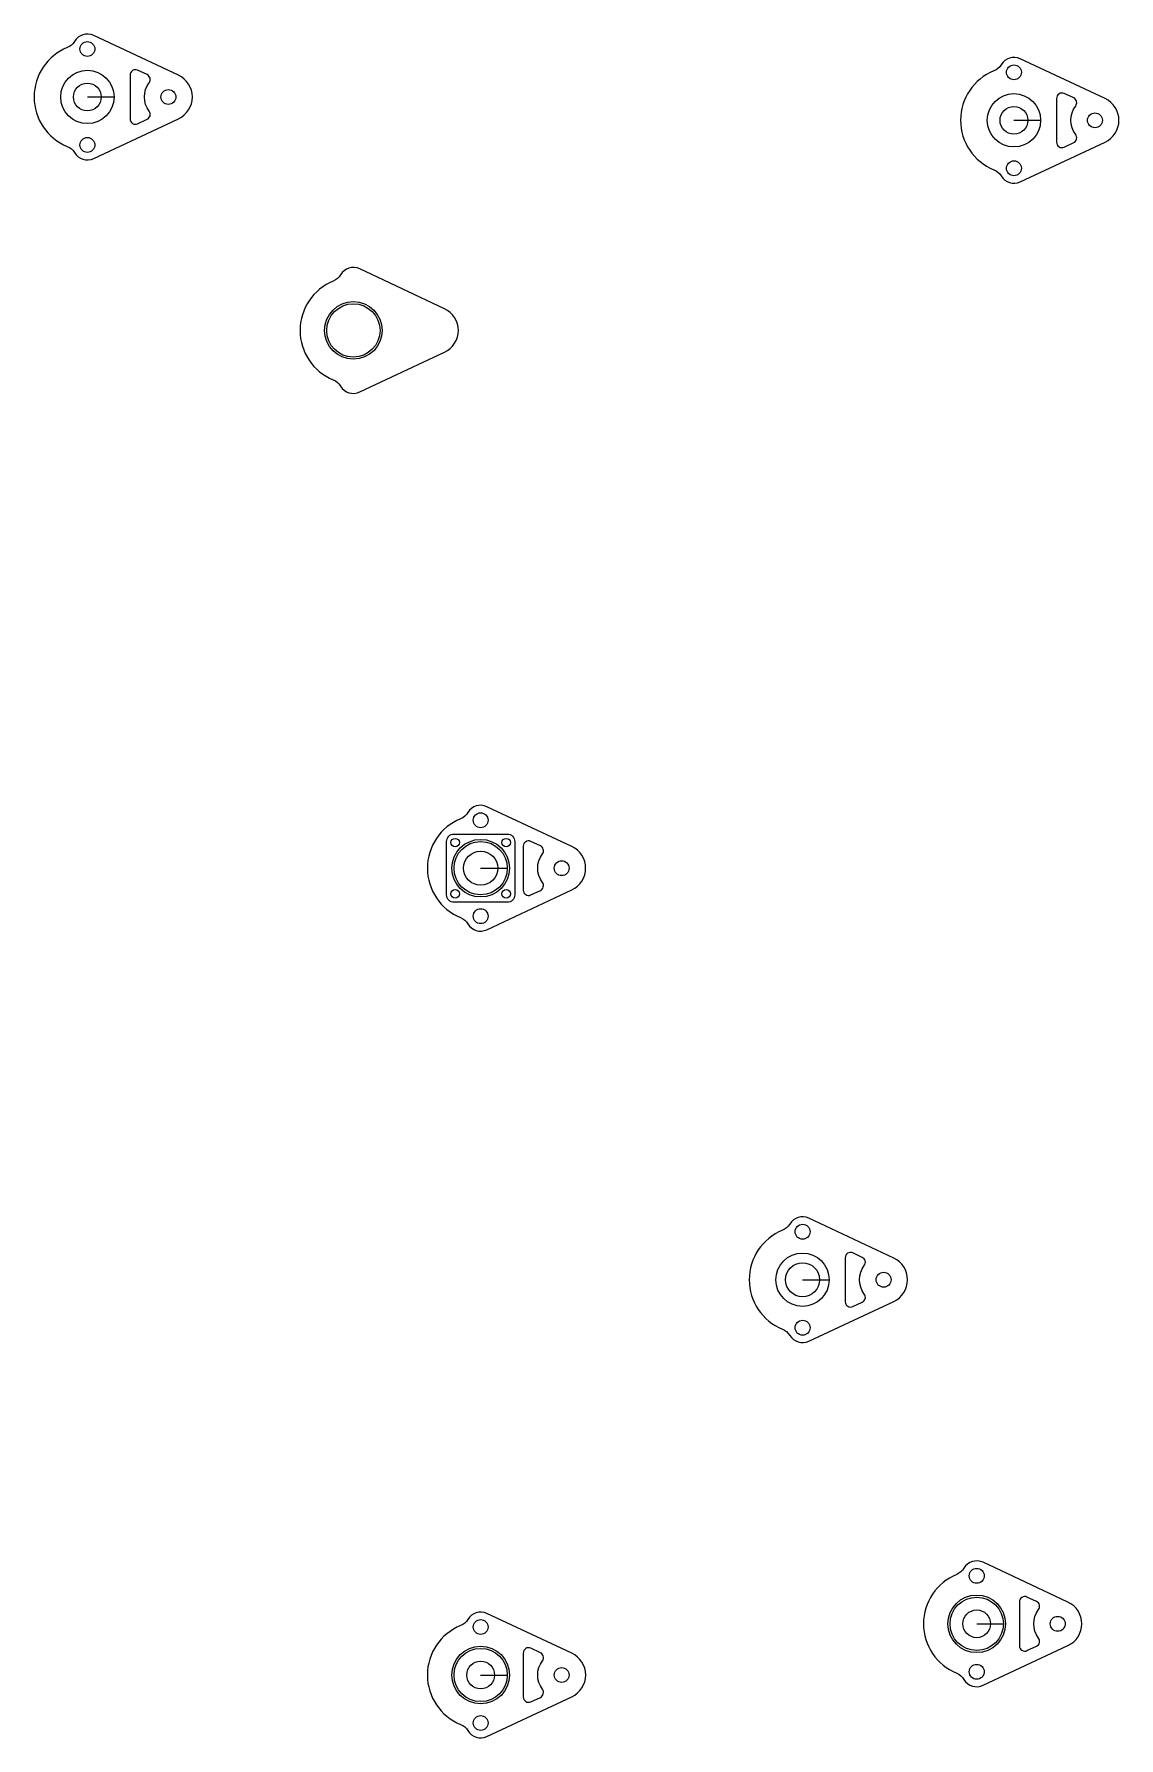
# Model space of a CAD drawing. Header units: millimetres. Extents: x 2200 to 3386, y 1692 to 3461.
# Drawn here: x 2877 to 3386, y 2662 to 3461 of the extents above.
import ezdxf

# ---------------------------------------------------------------- set-up
doc = ezdxf.new("R2010")
doc.units = ezdxf.units.MM

msp = doc.modelspace()

# ---------------------------------------------------------------- linework, layer by layer
for p, q in [((2901.81, 3431.17, -36.5), (2914.31, 3431.17, -36.5)), ((2901.81, 3431.17, -16), (2901.81, 3431.17, -2.5)), ((2901.81, 3431.17, -2.5), (2901.81, 3431.17)), ((3336.33, 3420.23, -36.5), (3348.83, 3420.23, -36.5)), ((3336.33, 3420.23, -16), (3336.33, 3420.23, -2.5)), ((3336.33, 3420.23, -2.5), (3336.33, 3420.23)), ((3086.25, 3069.57, 3.5), (3098.75, 3069.57, 3.5)), ((3086.25, 3069.57, 24), (3086.25, 3069.57, 37.5)), ((3086.25, 3069.57, 37.5), (3086.25, 3069.57, 40)), ((3237.21, 2876.61, 3.5), (3249.71, 2876.61, 3.5)), ((3318.9, 2715.28, -36.5), (3331.4, 2715.28, -36.5)), ((3318.9, 2715.28, -16), (3318.9, 2715.28, -2.5)), ((3318.9, 2715.28, -2.5), (3318.9, 2715.28)), ((3086.25, 2691.28, 3.5), (3098.75, 2691.28, 3.5)), ((3086.25, 2691.28, 24), (3086.25, 2691.28, 37.5)), ((3086.25, 2691.28, 37.5), (3086.25, 2691.28, 40))]:
    msp.add_line(p, q)
for points, elevation in [([(2895.79, 3405.09, 0.385848), (2904.78, 3402.33), (2944.58, 3420.98, 0.635753), (2944.58, 3441.35), (2904.78, 3460.01, 0.385848), (2895.79, 3457.24, -0.163728), (2892.41, 3454.33, 0.673305), (2892.41, 3408, -0.163728)], -40), ([(2925.37, 3418.6), (2929.84, 3420.7, 0.474498), (2930.78, 3424.45, -0.331148), (2930.78, 3437.88, 0.474498), (2929.84, 3441.64), (2925.37, 3443.73, 0.549229), (2921.81, 3441.47), (2921.81, 3431.17), (2921.81, 3420.87, 0.549229)], -40), ([(3330.31, 3394.16, 0.385848), (3339.3, 3391.39), (3379.11, 3410.04, 0.635753), (3379.11, 3430.42), (3339.3, 3449.07, 0.385848), (3330.31, 3446.31, -0.163728), (3326.93, 3443.39, 0.673305), (3326.93, 3397.07, -0.163728)], -40), ([(3359.89, 3407.67), (3364.36, 3409.76, 0.474498), (3365.31, 3413.52, -0.331148), (3365.31, 3426.94, 0.474498), (3364.36, 3430.7), (3359.89, 3432.79, 0.549229), (3356.33, 3430.53), (3356.33, 3420.23), (3356.33, 3409.93, 0.549229)], -40), ([(3020.53, 3295.63, 0.385848), (3029.52, 3292.87), (3069.32, 3311.52, 0.635753), (3069.32, 3331.89), (3029.52, 3350.55, 0.385848), (3020.53, 3347.78, -0.163728), (3017.15, 3344.87, 0.673305), (3017.15, 3298.54, -0.163728)], -37.5), ([(3102.25, 3082.07), (3102.25, 3057.07, -0.414214), (3098.75, 3053.57), (3073.75, 3053.57, -0.414214), (3070.25, 3057.07), (3070.25, 3082.07, -0.414214), (3073.75, 3085.57), (3086.25, 3085.57), (3098.75, 3085.57, -0.414214)], 40), ([(3312.89, 2689.2, 0.385848), (3321.87, 2686.44), (3361.68, 2705.09, 0.635753), (3361.68, 2725.47), (3321.87, 2744.12, 0.385848), (3312.89, 2741.35, -0.163728), (3309.5, 2738.44, 0.673305), (3309.5, 2692.12, -0.163728)], -40), ([(3342.46, 2702.72), (3346.93, 2704.81, 0.474498), (3347.88, 2708.56, -0.331148), (3347.88, 2721.99, 0.474498), (3346.93, 2725.75), (3342.46, 2727.84, 0.549229), (3338.9, 2725.58), (3338.9, 2715.28), (3338.9, 2704.98, 0.549229)], -40)]:
    msp.add_lwpolyline(points, format="xyb", close=True, dxfattribs=dict(elevation=elevation))
for points in [[(3080.23, 3043.5, 0.385848), (3089.22, 3040.73), (3129.02, 3059.39, 0.635753), (3129.02, 3079.76), (3089.22, 3098.41, 0.385848), (3080.23, 3095.65, -0.163728), (3076.85, 3092.74, 0.673305), (3076.85, 3046.41, -0.163728)], [(3109.81, 3057.01), (3114.28, 3059.1, 0.474498), (3115.22, 3062.86, -0.331148), (3115.22, 3076.29, 0.474498), (3114.28, 3080.04), (3109.81, 3082.14, 0.549229), (3106.25, 3079.87), (3106.25, 3069.57), (3106.25, 3059.27, 0.549229)], [(3231.19, 2850.54, 0.385848), (3240.18, 2847.77), (3279.98, 2866.42, 0.635753), (3279.98, 2886.8), (3240.18, 2905.45, 0.385848), (3231.19, 2902.69, -0.163728), (3227.8, 2899.78, 0.673305), (3227.8, 2853.45, -0.163728)], [(3260.77, 2864.05), (3265.24, 2866.14, 0.474498), (3266.18, 2869.9, -0.331148), (3266.18, 2883.33, 0.474498), (3265.24, 2887.08), (3260.77, 2889.18, 0.549229), (3257.21, 2886.91), (3257.21, 2876.61), (3257.21, 2866.31, 0.549229)], [(3080.23, 2665.2, 0.385848), (3089.22, 2662.44), (3129.02, 2681.09, 0.635753), (3129.02, 2701.47), (3089.22, 2720.12, 0.385848), (3080.23, 2717.35, -0.163728), (3076.85, 2714.44, 0.673305), (3076.85, 2668.12, -0.163728)], [(3109.81, 2678.72), (3114.28, 2680.81, 0.474498), (3115.22, 2684.57, -0.331148), (3115.22, 2697.99, 0.474498), (3114.28, 2701.75), (3109.81, 2703.84, 0.549229), (3106.25, 2701.58), (3106.25, 2691.28), (3106.25, 2680.98, 0.549229)]]:
    msp.add_lwpolyline(points, format="xyb", close=True)
for centre, radius in [((2901.81, 3453.67, -40), 3.5), ((2901.81, 3431.17, -40), 12.5), ((2901.81, 3431.17, -36.5), 12.5), ((3336.33, 3442.73, -40), 3.5), ((2901.81, 3431.17, -16), 6.5), ((2939.81, 3431.17, -40), 3.5), ((3336.33, 3420.23, -40), 12.5), ((3336.33, 3420.23, -36.5), 12.5), ((3336.33, 3420.23, -16), 6.5), ((3374.33, 3420.23, -40), 3.5), ((2901.81, 3408.67, -40), 3.5), ((3336.33, 3397.73, -40), 3.5), ((3026.55, 3321.71, 2.5), 13.5), ((3026.55, 3321.71), 13.5), ((3026.55, 3321.71, -37.5), 12.5), ((3026.55, 3321.71, -34), 12.5), ((3086.25, 3092.07), 3.5), ((3074.25, 3081.57, 40), 2), ((3086.25, 3069.57, 40), 13.5), ((3086.25, 3069.57), 12.5), ((3086.25, 3069.57, 3.5), 12.5), ((3086.25, 3069.57, 3.5), 8), ((3098.25, 3081.57, 40), 2), ((3124.25, 3069.57), 3.5), ((3074.25, 3057.57, 40), 2), ((3098.25, 3057.57, 40), 2), ((3086.25, 3047.07), 3.5), ((3237.21, 2899.11), 3.5), ((3237.21, 2876.61), 12.5), ((3237.21, 2876.61, 3.5), 12.5), ((3237.21, 2876.61, 3.5), 8), ((3275.21, 2876.61), 3.5), ((3237.21, 2854.11), 3.5), ((3318.9, 2737.78, -40), 3.5), ((3318.9, 2715.28), 13.5), ((3318.9, 2715.28, -2.5), 13.5), ((3318.9, 2715.28, -40), 12.5), ((3318.9, 2715.28, -36.5), 12.5), ((3086.25, 2713.78), 3.5), ((3318.9, 2715.28, -16), 6.5), ((3356.9, 2715.28, -40), 3.5), ((3086.25, 2691.28, 40), 13.5), ((3086.25, 2691.28, 37.5), 13.5), ((3086.25, 2691.28), 12.5), ((3086.25, 2691.28, 3.5), 12.5), ((3086.25, 2691.28, 24), 6.5), ((3124.25, 2691.28), 3.5), ((3318.9, 2692.78, -40), 3.5), ((3086.25, 2668.78), 3.5)]:
    msp.add_circle(centre, radius)

doc.saveas('drawing.dxf')
